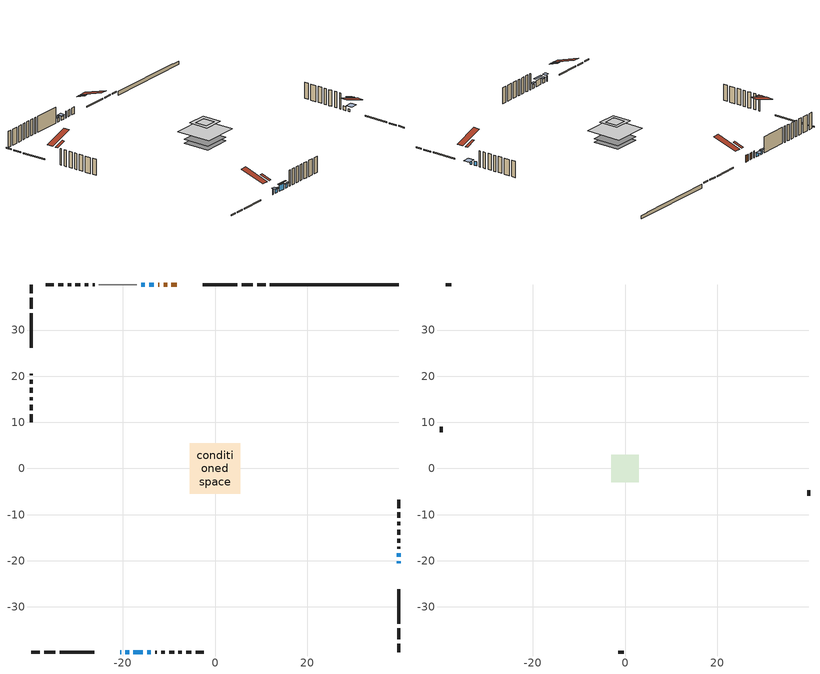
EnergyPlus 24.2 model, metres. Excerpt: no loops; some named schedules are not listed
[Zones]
conditioned space
 floor adiabatic (Floor4 construction): -4.17,-4.17 -4.17,4.17 4.17,4.17 4.17,-4.17 z0.52
 floor adiabatic (AdiabaticFloorConstruction): -5.45,-5.45 -5.45,5.45 5.45,5.45 5.45,-5.45 z2.96
 floor foundation (Slab1 construction): -4.17,-4.17 -4.17,4.17 4.17,4.17 4.17,-4.17 z-0.61
 wall outside (RimJoist1 construction): 10.95,39.77 9.14,39.77 / -39.77,-39.77 -37.96,-39.77 / -39.77,39.77 -39.77,37.96 / 39.77,-39.77 39.77,-37.96 z0.52:0.82
 wall outside (RimJoist2 construction): 8.21,39.77 5.77,39.77 / -37.03,-39.77 -34.59,-39.77 / -39.77,37.03 -39.77,34.59 / 39.77,-37.03 39.77,-34.59 z0.52:0.82
 wall outside (RimJoist3 construction): 4.85,39.77 -2.65,39.77 / -33.66,-39.77 -26.16,-39.77 / -39.77,33.66 -39.77,26.16 / 39.77,-33.66 39.77,-26.16 z0.52:0.82
 wall outside (AdiabaticWallConstruction 1): -8.24,39.77 -9.43,39.77 / -10.36,39.77 -11.15,39.77 / -12.08,39.77 -12.31,39.77 z0.52:2.55
 wall outside (AdiabaticWallConstruction): -20.57,-39.77 -20.37,-39.77 z0.52:2.15; -13.24,39.77 -14.26,39.77 z0.52:1.54; -15.18,39.77 -16,39.77 / -19.44,-39.77 -18.62,-39.77 / -14.74,-39.77 -13.92,-39.77 / 39.77,-19.14 39.77,-18.32 z0.52:1.74; 39.77,-20.57 39.77,-20.06 z0.52:1.34; -17.7,-39.77 -15.66,-39.77 z0.52:2.35
 wall outside (Wall1 construction): -26.11,39.77 -26.51,39.77 / -12.99,-39.77 -12.6,-39.77 / -39.77,20.57 -39.77,20.18 / 39.77,-17.39 39.77,-17 z0.52:5.4
 wall outside (Wall2 construction): -27.43,39.77 -28.26,39.77 / -11.67,-39.77 -10.84,-39.77 / -39.77,19.25 -39.77,18.42 / 39.77,-16.07 39.77,-15.24 z0.52:5.4
 wall outside (Wall3 construction): -29.19,39.77 -30.26,39.77 / -9.91,-39.77 -8.84,-39.77 / -39.77,17.49 -39.77,16.42 / 39.77,-14.31 39.77,-13.24 z0.52:5.4
 wall outside (Wall4 construction): -31.19,39.77 -31.91,39.77 / -7.91,-39.77 -7.19,-39.77 / -39.77,15.49 -39.77,14.78 / 39.77,-12.31 39.77,-11.59 z0.52:5.4
 wall outside (Wall5 construction): -32.84,39.77 -34.01,39.77 / -6.27,-39.77 -5.1,-39.77 / -39.77,13.85 -39.77,12.68 / 39.77,-10.67 39.77,-9.5 z0.52:5.4
 wall outside (Wall6 construction): -34.94,39.77 -36.69,39.77 / -4.17,-39.77 -2.41,-39.77 / -39.77,11.75 -39.77,9.99 / 39.77,-8.57 39.77,-6.81 z0.52:5.4
 wall foundation (FoundationWall1 construction): 11.88,39.77,-0.61 11.88,39.77,0.52 36.98,39.77,0.52 36.98,39.77,0.35 39.77,39.77,0.35 39.77,39.77,-0.61
 wall adiabatic (Wall10 construction): -16.93,39.77 -25.18,39.77 z0.52:5.4
 window (WindowConstruction 6): -20.57,-39.77 -20.37,-39.77 z0.52:2.14
 window (WindowConstruction): -13.24,39.77 -14.25,39.77 z0.52:1.53
 window (WindowConstruction 1): -15.18,39.77 -16,39.77 z0.52:1.74
 window (WindowConstruction 2): -19.44,-39.77 -18.63,-39.77 z0.52:1.74
 window (WindowConstruction 7): 39.77,-20.57 39.77,-20.06 z0.52:1.33
 window (WindowConstruction 3): -17.7,-39.77 -15.66,-39.77 z0.52:2.35
 window (WindowConstruction 4): -14.73,-39.77 -13.92,-39.77 z0.52:1.74
 window (WindowConstruction 5): 39.77,-19.13 39.77,-18.32 z0.52:1.74
 door (Door): -8.25,39.77 -9.43,39.77 z0.52:2.55
 door (Door 1): -10.36,39.77 -11.15,39.77 z0.52:2.55
 door (Door 2): -12.08,39.77 -12.31,39.77 z0.52:2.55
 ceiling adiabatic (AdiabaticFloorConstruction): 5.45,-5.45 5.45,5.45 -5.45,5.45 -5.45,-5.45 z2.96
 roof outside (Roof4 construction): -7.32,39.77,5.4 -7.32,36.69,6.42 -6.5,36.69,6.42 -6.5,39.77,5.4; -21.5,-39.77,5.4 -21.5,-36.69,6.42 -22.31,-36.69,6.42 -22.31,-39.77,5.4; -39.77,21.5,5.4 -36.69,21.5,6.42 -36.69,22.31,6.42 -39.77,22.31,5.4; 39.77,-21.5,5.4 36.69,-21.5,6.42 36.69,-22.31,6.42 39.77,-22.31,5.4
attic - vented
 floor to conditioned space (Floor1 construction Reversed): -1.83,-1.83 -1.83,1.83 1.83,1.83 1.83,-1.83 z5.4
 floor to conditioned space (Floor2 construction Reversed): -3,-3 -3,3 3,3 3,-3 z5.4
 floor to conditioned space (Floor3 construction Reversed): -1.64,-1.64 -1.64,1.64 1.64,1.64 1.64,-1.64 z5.4
 wall outside (Wall7 construction): -37.62,39.77 -38.84,39.77 / -1.48,-39.77 -0.26,-39.77 / -39.77,9.06 -39.77,7.84 / 39.77,-5.88 39.77,-4.66 z0.52:5.4
 roof outside (Roof1 construction): -5.58,39.77,5.4 -5.58,32.21,7.92 -3.58,32.21,7.92 -3.58,39.77,5.4; -23.24,-39.77,5.4 -23.24,-32.21,7.92 -25.24,-32.21,7.92 -25.24,-39.77,5.4; -39.77,23.24,5.4 -32.21,23.24,7.92 -32.21,25.24,7.92 -39.77,25.24,5.4; 39.77,-23.24,5.4 32.21,-23.24,7.92 32.21,-25.24,7.92 39.77,-25.24,5.4
shading: -19.91,-39.77 -21.03,-39.77 -21.03,-40.84 -19.91,-40.84 z2.6; -14.55,39.77 -12.94,39.77 -12.94,40.99 -14.55,40.99 z1.83; -16.3,39.77 -14.89,39.77 -14.89,40.23 -16.3,40.23 z2.04; -18.33,-39.77 -19.74,-39.77 -19.74,-40.23 -18.33,-40.23 z2.04; 39.77,-19.3 39.77,-21.33 41.9,-21.33 41.9,-19.3 z2.09; -15.05,-39.77 -18.31,-39.77 -18.31,-40.23 -15.05,-40.23 z2.96; -13.62,-39.77 -15.03,-39.77 -15.03,-40.23 -13.62,-40.23 z2.04
[Building]
Building 1: Terrain=Suburbs
[Site:Location]
Yellowknife AP_NT: Latitude {deg}=62.46; Longitude {deg}=-114.44; Time Zone {hr}=-7; Elevation {m}=206; Keep Site Location Information=Yes
[Site:GroundTemperature:Shallow]
-11.1489, -14.3239, -14.5782, -13.0715, -7.02295, -1.00261, 4.2167, 7.52301, 7.8039, 5.11477, 0.0285573, -5.8071
[Site:WaterMainsTemperature]
Calculation Method=Schedule; Temperature Schedule=mains temperature schedule
[Material] Roughness=Rough; Thermal Absorptance=0.9
Name | Thickness {m} | Conductivity {W/m-K} | Density {kg/m3} | Specific Heat {J/kg-K} | Solar Absorptance | Visible Absorptance
asphalt or fiberglass shingles | 0.00635 | 0.162714 | 1121.4 | 1465.45 | 0.4 | 0.4
ceiling loosefill ins | 0.169333 | 0.0480833 | 16.02 | 1046.75 | 0.7 | 0.7
ceiling stud and cavity | 0.1397 | 0.108681 | 65.682 | 1177.47 | 0.7 | 0.7
ceiling stud and cavity 1 | 0.1397 | 0.105924 | 65.682 | 1177.47 | 0.7 | 0.7
ceiling stud and cavity 2 | 0.1397 | 0.119125 | 65.682 | 1177.47 | 0.7 | 0.7
concrete 4.0 in. | 0.1016 | 1.803125 | 2242.8 | 837.4 | 0.7 | 0.7
concrete 8.0 in. | 0.2032 | 1.803125 | 2242.8 | 837.4 | 0.7 | 0.7
door material | 0.04445 | 0.053851 | 512.64 | 1214.23 | 0.7 | 0.7
exterior vertical ins | 0.314471 | 0.029427 | 32.04 | 1214.23 | 0.7 | 0.7
floor covering | 0.0127 | 0.0433444 | 54.468 | 1339.84 | 0.6 | 0.6
floor rigid ins; rim joist rigid ins 1; roof rigid ins | 0.103632 | 0.029427 | 32.04 | 1214.23 | 0.7 | 0.7
floor rigid ins 1; wall rigid ins 2 | 0.512978 | 0.029427 | 32.04 | 1214.23 | 0.7 | 0.7
floor stud and cavity | 0.1397 | 0.17029 | 92.3553 | 1139.71 | 0.7 | 0.7
floor stud and cavity 1 | 0.1397 | 1.75129 | 37.0049 | 1207.88 | 0.7 | 0.7
furniture material conditioned space 1 | 0.1524 | 0.115458 | 640.8 | 1214.23 | 0.6 | 0.6
gypsum board | 0.0127 | 0.160291 | 801 | 837.4 | 0.6 | 0.6
gypsum board 1 | 0.0127 | 0.160291 | 801 | 837.4 | 0.7 | 0.7
osb sheathing 0.5 in. | 0.0127 | 0.115458 | 512.64 | 1214.23 | 0.7 | 0.7
osb sheathing 0.75 in. | 0.01905 | 0.115458 | 512.64 | 1214.23 | 0.7 | 0.7
osb sheathing 2.0 in. | 0.0508 | 0.115458 | 512.64 | 1214.23 | 0.7 | 0.7
rim joist rigid ins; wall rigid ins | 0.051816 | 0.029427 | 32.04 | 1214.23 | 0.7 | 0.7
rim joist stud and cavity | 0.0508 | 0.0409464 | 125.044 | 1163.47 | 0.6 | 0.6
rim joist stud and cavity 1 | 0.0508 | 0.0408305 | 125.044 | 1163.47 | 0.6 | 0.6
rim joist stud and cavity 2 | 0.0508 | 0.0659308 | 125.044 | 1163.47 | 0.6 | 0.6
roof stud and cavity | 0.2032 | 0.352062 | 78.34581 | 1123.46 | 0.7 | 0.7
wall rigid ins 1 | 0.051816 | 0.029427 | 32.04 | 1214.23 | 0.4 | 0.4
wall stud and cavity | 0.1397 | 0.213854 | 139.0536 | 1170.24 | 0.7 | 0.7
wall stud and cavity 1 | 0.1397 | 0.212138 | 139.0536 | 1170.24 | 0.7 | 0.7
wall stud and cavity 2 | 0.1397 | 0.198349 | 139.0536 | 1170.24 | 0.7 | 0.7
wall stud and cavity 3 | 0.1397 | 0.187121 | 139.0536 | 1170.24 | 0.7 | 0.7
wall stud and cavity 4 | 0.1397 | 0.208241 | 139.0536 | 1170.24 | 0.7 | 0.7
wall stud and cavity 5 | 0.1397 | 0.190262 | 139.0536 | 1170.24 | 0.7 | 0.7
wall stud and cavity 6 | 0.0889 | 6.1454 | 50.32683 | 1063.81 | 0.6 | 0.6
wall stud and cavity 7 | 0.1397 | 0.155706 | 139.0536 | 1170.24 | 0.7 | 0.7
wall stud and cavity 8 | 0.0889 | 0.380278 | 52.3479 | 1209.89 | 0.7 | 0.7
wall stud and cavity 9 | 0.0889 | 0.391764 | 83.0341 | 1211.67 | 0.7 | 0.7
wood siding | 0.0254 | 0.102417 | 544.68 | 1172.36 | 0.4 | 0.4
wood siding 1 | 0.00254 | 0.102417 | 544.68 | 1172.36 | 0.4 | 0.4
wood siding 2; wood siding 3; wood siding 4 | 0.0254 | 0.102417 | 544.68 | 1172.36 | 0.7 | 0.7
[WindowMaterial:SimpleGlazingSystem]
Name | U-Factor {W/m2-K} | Solar Heat Gain Coefficient
WindowMaterial | 3.01104 | 0.53
WindowMaterial 1 | 2.961077 | 0.56
WindowMaterial 2 | 2.88329 | 0.7
WindowMaterial 3 | 2.70386 | 0.44
WindowMaterial 4 | 2.74929 | 0.58
[Construction]
AdiabaticFloorConstruction: floor stud and cavity 1, floor rigid ins 1, osb sheathing 0.75 in., floor covering
AdiabaticWallConstruction: wood siding 3, wall rigid ins 2, wall stud and cavity 8, gypsum board
AdiabaticWallConstruction 1: wood siding 4, wall rigid ins 2, wall stud and cavity 8, gypsum board
Door; Door 1; Door 2: door material
Floor1 construction Reversed: gypsum board, ceiling stud and cavity, ceiling loosefill ins
Floor2 construction Reversed: gypsum board, ceiling stud and cavity 1, ceiling loosefill ins
Floor3 construction Reversed: gypsum board, ceiling stud and cavity 2, ceiling loosefill ins
Floor4 construction: floor stud and cavity, floor rigid ins, osb sheathing 0.75 in., floor covering
FoundationWall1 construction: concrete 8.0 in., gypsum board 1
furniture construction conditioned space 1: furniture material conditioned space 1
PartitionWallConstruction: gypsum board, wall stud and cavity 9, gypsum board
RimJoist1 construction: wood siding 2, rim joist rigid ins, osb sheathing 2.0 in., rim joist stud and cavity
RimJoist2 construction: wood siding 2, rim joist rigid ins, osb sheathing 2.0 in., rim joist stud and cavity 1
RimJoist3 construction: wood siding 2, rim joist rigid ins 1, osb sheathing 2.0 in., rim joist stud and cavity 2
Roof1 construction: asphalt or fiberglass shingles
Roof4 construction: asphalt or fiberglass shingles, roof rigid ins, osb sheathing 0.75 in., roof stud and cavity, gypsum board
Slab1 construction: concrete 4.0 in.
Wall1 construction: wood siding, wall rigid ins, osb sheathing 0.5 in., wall stud and cavity, gypsum board
Wall10 construction: wall rigid ins 1, osb sheathing 0.5 in., wall stud and cavity 7, gypsum board
Wall2 construction: wood siding, wall rigid ins, osb sheathing 0.5 in., wall stud and cavity 1, gypsum board
Wall3 construction: wood siding, wall rigid ins, osb sheathing 0.5 in., wall stud and cavity 2, gypsum board
Wall4 construction: wood siding, wall rigid ins, osb sheathing 0.5 in., wall stud and cavity 3, gypsum board
Wall5 construction: wood siding, wall rigid ins, osb sheathing 0.5 in., wall stud and cavity 4, gypsum board
Wall6 construction: wood siding, wall rigid ins, osb sheathing 0.5 in., wall stud and cavity 5, gypsum board
Wall7 construction: wood siding 1, wall stud and cavity 6
WindowConstruction: WindowMaterial
WindowConstruction 1; WindowConstruction 2; WindowConstruction 4; WindowConstruction 5: WindowMaterial 1
WindowConstruction 3: WindowMaterial 2
WindowConstruction 6: WindowMaterial 3
WindowConstruction 7: WindowMaterial 4
[Zone] Multiplier=1; Part of Total Floor Area=Yes
Name | Volume {m3}
attic - vented | 24.6727
conditioned space | 306
[Space]
Name | Zone | Volume {m3}
attic - vented 1 | attic - vented | 24.6727
conditioned space 1 | conditioned space | 306
[ZoneInfiltration:EffectiveLeakageArea]
infil attic - vented 1: Zone or Space=attic - vented 1; Schedule=Always On Discrete; Effective Air Leakage Area {cm2}=1903.89; Stack Coefficient=0.000514425; Wind Coefficient=1.53243e-05
[ZoneMixing]
whole house fan mix: Zone or Space=attic - vented; Schedule=Always On Continuous; Design Flow Rate Calculation Method=Flow/Zone; Design Flow Rate {m3/s}=0; Source Zone or Space=conditioned space
[SurfaceProperty:ExposedFoundationPerimeter]
Slab1: Exposed Perimeter Calculation Method=TotalExposedPerimeter; Total Exposed Perimeter {m}=27.889
[InternalMass] Zone or ZoneList=conditioned space; Space or SpaceList=conditioned space 1
Name | Construction | Surface Area {m2}
furniture mass conditioned space 1 | furniture construction conditioned space 1 | 103.192
partition wall mass | PartitionWallConstruction | 188.49
[Lights]
interior lighting: Zone or ZoneList or Space or SpaceList=conditioned space 1; Schedule=interior lighting schedule; Design Level Calculation Method=LightingLevel; Lighting Level {W}=343.2; Return Air Fraction=0; Fraction Radiant=0.6; Fraction Visible=0.2; Fraction Replaceable=1
[People]
occupants: Zone or ZoneList or Space or SpaceList=conditioned space 1; Number of People Schedule=occupants schedule; Number of People Calculation Method=People; Number of People=3; Fraction Radiant=0.314171; Sensible Heat Fraction=0.56303; Activity Level Schedule=occupants activity schedule; Carbon Dioxide Generation Rate {m3/s-W}=0; Enable ASHRAE 55 Comfort Warnings=No; Mean Radiant Temperature Calculation Type=EnclosureAveraged
[ElectricEquipment] Zone or ZoneList or Space or SpaceList=conditioned space 1; Design Level Calculation Method=EquipmentLevel
Name | Schedule | Design Level {W} | Fraction Latent | Fraction Radiant | Fraction Lost
clothes dryer | clothes dryer schedule | 140.772 | 0.015 | 0.081 | 0.85
clothes washer | clothes washer schedule | 32.1985 | 0.03 | 0.162 | 0.7
cooking range | cooking range schedule | 208.969 | 0.08 | 0.432 | 0.2
dishwasher | dishwasher schedule | 66.8632 | 0.3 | 0.18 | 0.4
fridge | fridge schedule | 72.9452 | 0 | 0.6 | 0
mech vent house fan | mech vent house fan schedule | 20.3367 | 0 | 0 | 0.5
mech vent house fan cfis | mech vent house fan cfis schedule | 0 | 0 | 0 | 0
misc plug loads | misc plug loads schedule | 494.7 | 0.045 | 0.513 | 0.1
whole house fan | Always On Discrete | 0 | 0 | 0 | 1
[OtherEquipment] Zone or ZoneList or Space or SpaceList=conditioned space 1; Design Level Calculation Method=EquipmentLevel
Name | Fuel Type | Schedule | Design Level {W} | Fraction Latent | Fraction Radiant | Fraction Lost
clothes dryer 1 | Electricity | clothes dryer schedule | 0 | 0.015 | 0.081 | 0.85
cooking range 1 | Electricity | cooking range schedule | 0 | 0.08 | 0.432 | 0.2
general water use latent | None | general water use schedule | 59.3978 | 1 | 0 | 0
general water use sensible | None | general water use schedule | -58.539 | 0 | 0.6 | 0
mech vent house fan latent load | None | Always On Discrete | 0 | 1 | 0 | 0
mech vent house fan sensible load | None | Always On Discrete | 0 | 0 | 0 | 0
water heater energy adjustment1 | Propane | Always On Discrete | 0.01 | 0 | 0 | 1
[ZoneInfiltration:DesignFlowRate] Zone or ZoneList or Space or SpaceList=conditioned space 1; Schedule=Always On Discrete; Design Flow Rate Calculation Method=Flow/Zone; Design Flow Rate {m3/s}=0
infil flow; natural vent flow; whole house fan flow
[Foundation:Kiva]
Foundation Kiva 1: Initial Indoor Air Temperature {C}=18; Wall Height Above Grade {m}=0.519989; Wall Depth Below Slab {m}=0.2032; Custom Block Material Name 1=exterior vertical ins; Custom Block Depth 1 {m}=1.12999; Custom Block X Position 1 {m}=0.2159; Custom Block Z Position 1 {m}=0
[Foundation:Kiva:Settings]
Soil Conductivity {W/m-K}=0.849921; Soil Density {kg/m3}=1842.3; Soil Specific Heat {J/kg-K}=418.7; Ground Solar Absorptivity=0.9; Ground Thermal Absorptivity=0.9; Ground Surface Roughness {m}=0.03; Far-Field Width {m}=40; Deep-Ground Boundary Condition=ZeroFlux; Deep-Ground Depth {m}=40; Minimum Cell Dimension {m}=0.2; Maximum Cell Growth Coefficient=3; Simulation Timestep=Timestep
[Exterior:Lights]
exterior lighting: Schedule=exterior lighting schedule; Design Level {W}=75.6
[Schedule:Constant]
Name | Hourly Value
Always On Continuous; mech vent house fan schedule; mech vent house fan cfis schedule; Always On Discrete | 1
occupants activity schedule | 117.228
fridge schedule | 0
[Schedule:Week:Daily]
interior lighting schedule Week Rule - Jan1-Jan27: interior lighting schedule day, interior lighting schedule day, interior lighting schedule day, interior lighting schedule day, interior lighting schedule day, interior lighting schedule day, interior lighting schedule day, interior lighting schedule default day, interior lighting schedule default day, interior lighting schedule default day, interior lighting schedule default day, interior lighting schedule default day
interior lighting schedule Week Rule - Jan28-Feb3: interior lighting schedule day, interior lighting schedule day, interior lighting schedule day, interior lighting schedule day, interior lighting schedule day 1, interior lighting schedule day 1, interior lighting schedule day 1, interior lighting schedule default day, interior lighting schedule default day, interior lighting schedule default day, interior lighting schedule default day, interior lighting schedule default day
interior lighting schedule Week Rule - Feb4-Feb24: interior lighting schedule day 1, interior lighting schedule day 1, interior lighting schedule day 1, interior lighting schedule day 1, interior lighting schedule day 1, interior lighting schedule day 1, interior lighting schedule day 1, interior lighting schedule default day, interior lighting schedule default day, interior lighting schedule default day, interior lighting schedule default day, interior lighting schedule default day
interior lighting schedule Week Rule - Feb25-Mar3: interior lighting schedule day 1, interior lighting schedule day 1, interior lighting schedule day 1, interior lighting schedule day 1, interior lighting schedule day 2, interior lighting schedule day 2, interior lighting schedule day 2, interior lighting schedule default day, interior lighting schedule default day, interior lighting schedule default day, interior lighting schedule default day, interior lighting schedule default day
interior lighting schedule Week Rule - Mar4-Mar31: interior lighting schedule day 2, interior lighting schedule day 2, interior lighting schedule day 2, interior lighting schedule day 2, interior lighting schedule day 2, interior lighting schedule day 2, interior lighting schedule day 2, interior lighting schedule default day, interior lighting schedule default day, interior lighting schedule default day, interior lighting schedule default day, interior lighting schedule default day
interior lighting schedule Week Rule - Apr1-Apr28: interior lighting schedule day 3, interior lighting schedule day 3, interior lighting schedule day 3, interior lighting schedule day 3, interior lighting schedule day 3, interior lighting schedule day 3, interior lighting schedule day 3, interior lighting schedule default day, interior lighting schedule default day, interior lighting schedule default day, interior lighting schedule default day, interior lighting schedule default day
interior lighting schedule Week Rule - Apr29-May5: interior lighting schedule day 3, interior lighting schedule day 3, interior lighting schedule day 4, interior lighting schedule day 4, interior lighting schedule day 4, interior lighting schedule day 4, interior lighting schedule day 4, interior lighting schedule default day, interior lighting schedule default day, interior lighting schedule default day, interior lighting schedule default day, interior lighting schedule default day
interior lighting schedule Week Rule - May6-May26: interior lighting schedule day 4, interior lighting schedule day 4, interior lighting schedule day 4, interior lighting schedule day 4, interior lighting schedule day 4, interior lighting schedule day 4, interior lighting schedule day 4, interior lighting schedule default day, interior lighting schedule default day, interior lighting schedule default day, interior lighting schedule default day, interior lighting schedule default day
interior lighting schedule Week Rule - May27-Jun2: interior lighting schedule day 4, interior lighting schedule day 4, interior lighting schedule day 4, interior lighting schedule day 4, interior lighting schedule day 4, interior lighting schedule day 5, interior lighting schedule day 5, interior lighting schedule default day, interior lighting schedule default day, interior lighting schedule default day, interior lighting schedule default day, interior lighting schedule default day
interior lighting schedule Week Rule - Jun3-Jun30: interior lighting schedule day 5, interior lighting schedule day 5, interior lighting schedule day 5, interior lighting schedule day 5, interior lighting schedule day 5, interior lighting schedule day 5, interior lighting schedule day 5, interior lighting schedule default day, interior lighting schedule default day, interior lighting schedule default day, interior lighting schedule default day, interior lighting schedule default day
interior lighting schedule Week Rule - Jul1-Jul28: interior lighting schedule day 6, interior lighting schedule day 6, interior lighting schedule day 6, interior lighting schedule day 6, interior lighting schedule day 6, interior lighting schedule day 6, interior lighting schedule day 6, interior lighting schedule default day, interior lighting schedule default day, interior lighting schedule default day, interior lighting schedule default day, interior lighting schedule default day
interior lighting schedule Week Rule - Jul29-Aug4: interior lighting schedule day 6, interior lighting schedule day 6, interior lighting schedule day 6, interior lighting schedule day 7, interior lighting schedule day 7, interior lighting schedule day 7, interior lighting schedule day 7, interior lighting schedule default day, interior lighting schedule default day, interior lighting schedule default day, interior lighting schedule default day, interior lighting schedule default day
interior lighting schedule Week Rule - Aug5-Aug25: interior lighting schedule day 7, interior lighting schedule day 7, interior lighting schedule day 7, interior lighting schedule day 7, interior lighting schedule day 7, interior lighting schedule day 7, interior lighting schedule day 7, interior lighting schedule default day, interior lighting schedule default day, interior lighting schedule default day, interior lighting schedule default day, interior lighting schedule default day
interior lighting schedule Week Rule - Aug26-Sep1: interior lighting schedule day 7, interior lighting schedule day 7, interior lighting schedule day 7, interior lighting schedule day 7, interior lighting schedule day 7, interior lighting schedule day 7, interior lighting schedule day 8, interior lighting schedule default day, interior lighting schedule default day, interior lighting schedule default day, interior lighting schedule default day, interior lighting schedule default day
interior lighting schedule Week Rule - Sep2-Sep29: interior lighting schedule day 8, interior lighting schedule day 8, interior lighting schedule day 8, interior lighting schedule day 8, interior lighting schedule day 8, interior lighting schedule day 8, interior lighting schedule day 8, interior lighting schedule default day, interior lighting schedule default day, interior lighting schedule default day, interior lighting schedule default day, interior lighting schedule default day
interior lighting schedule Week Rule - Sep30-Oct6: interior lighting schedule day 8, interior lighting schedule day 9, interior lighting schedule day 9, interior lighting schedule day 9, interior lighting schedule day 9, interior lighting schedule day 9, interior lighting schedule day 9, interior lighting schedule default day, interior lighting schedule default day, interior lighting schedule default day, interior lighting schedule default day, interior lighting schedule default day
interior lighting schedule Week Rule - Oct7-Oct27: interior lighting schedule day 9, interior lighting schedule day 9, interior lighting schedule day 9, interior lighting schedule day 9, interior lighting schedule day 9, interior lighting schedule day 9, interior lighting schedule day 9, interior lighting schedule default day, interior lighting schedule default day, interior lighting schedule default day, interior lighting schedule default day, interior lighting schedule default day
interior lighting schedule Week Rule - Oct28-Nov3: interior lighting schedule day 9, interior lighting schedule day 9, interior lighting schedule day 9, interior lighting schedule day 9, interior lighting schedule day 10, interior lighting schedule day 10, interior lighting schedule day 10, interior lighting schedule default day, interior lighting schedule default day, interior lighting schedule default day, interior lighting schedule default day, interior lighting schedule default day
interior lighting schedule Week Rule - Nov4-Nov24: interior lighting schedule day 10, interior lighting schedule day 10, interior lighting schedule day 10, interior lighting schedule day 10, interior lighting schedule day 10, interior lighting schedule day 10, interior lighting schedule day 10, interior lighting schedule default day, interior lighting schedule default day, interior lighting schedule default day, interior lighting schedule default day, interior lighting schedule default day
interior lighting schedule Week Rule - Nov25-Dec1: interior lighting schedule day 10, interior lighting schedule day 10, interior lighting schedule day 10, interior lighting schedule day 10, interior lighting schedule day 10, interior lighting schedule day 10, interior lighting schedule day 11, interior lighting schedule default day, interior lighting schedule default day, interior lighting schedule default day, interior lighting schedule default day, interior lighting schedule default day
interior lighting schedule Week Rule - Dec2-Dec31: interior lighting schedule day 11, interior lighting schedule day 11, interior lighting schedule day 11, interior lighting schedule day 11, interior lighting schedule day 11, interior lighting schedule day 11, interior lighting schedule day 11, interior lighting schedule default day, interior lighting schedule default day, interior lighting schedule default day, interior lighting schedule default day, interior lighting schedule default day
occupants schedule Week Rule - Jan1-Dec31: occupants schedule day, occupants schedule day, occupants schedule day, occupants schedule day, occupants schedule day, occupants schedule day, occupants schedule day, occupants schedule default day, occupants schedule default day, occupants schedule default day, occupants schedule default day, occupants schedule default day
clothes dryer schedule Week Rule - Jan1-Dec31: clothes dryer schedule day, clothes dryer schedule day, clothes dryer schedule day, clothes dryer schedule day, clothes dryer schedule day, clothes dryer schedule day, clothes dryer schedule day, clothes dryer schedule default day, clothes dryer schedule default day, clothes dryer schedule default day, clothes dryer schedule default day, clothes dryer schedule default day
clothes washer schedule Week Rule - Jan1-Dec31: clothes washer schedule day, clothes washer schedule day, clothes washer schedule day, clothes washer schedule day, clothes washer schedule day, clothes washer schedule day, clothes washer schedule day, clothes washer schedule default day, clothes washer schedule default day, clothes washer schedule default day, clothes washer schedule default day, clothes washer schedule default day
cooking range schedule Week Rule - Jan1-Dec31: cooking range schedule day, cooking range schedule day, cooking range schedule day, cooking range schedule day, cooking range schedule day, cooking range schedule day, cooking range schedule day, cooking range schedule default day, cooking range schedule default day, cooking range schedule default day, cooking range schedule default day, cooking range schedule default day
dishwasher schedule Week Rule - Jan1-Dec31: dishwasher schedule day, dishwasher schedule day, dishwasher schedule day, dishwasher schedule day, dishwasher schedule day, dishwasher schedule day, dishwasher schedule day, dishwasher schedule default day, dishwasher schedule default day, dishwasher schedule default day, dishwasher schedule default day, dishwasher schedule default day
misc plug loads schedule Week Rule - Jan1-Dec31: misc plug loads schedule day, misc plug loads schedule day, misc plug loads schedule day, misc plug loads schedule day, misc plug loads schedule day, misc plug loads schedule day, misc plug loads schedule day, misc plug loads schedule default day, misc plug loads schedule default day, misc plug loads schedule default day, misc plug loads schedule default day, misc plug loads schedule default day
general water use schedule Week Rule - Jan1-Dec31: general water use schedule day, general water use schedule day, general water use schedule day, general water use schedule day, general water use schedule day, general water use schedule day, general water use schedule day, general water use schedule default day, general water use schedule default day, general water use schedule default day, general water use schedule default day, general water use schedule default day
exterior lighting schedule Week Rule - Jan1-Jan27: exterior lighting schedule day, exterior lighting schedule day, exterior lighting schedule day, exterior lighting schedule day, exterior lighting schedule day, exterior lighting schedule day, exterior lighting schedule day, exterior lighting schedule default day, exterior lighting schedule default day, exterior lighting schedule default day, exterior lighting schedule default day, exterior lighting schedule default day
exterior lighting schedule Week Rule - Jan28-Feb3: exterior lighting schedule day, exterior lighting schedule day, exterior lighting schedule day, exterior lighting schedule day, exterior lighting schedule day 1, exterior lighting schedule day 1, exterior lighting schedule day 1, exterior lighting schedule default day, exterior lighting schedule default day, exterior lighting schedule default day, exterior lighting schedule default day, exterior lighting schedule default day
exterior lighting schedule Week Rule - Feb4-Feb24: exterior lighting schedule day 1, exterior lighting schedule day 1, exterior lighting schedule day 1, exterior lighting schedule day 1, exterior lighting schedule day 1, exterior lighting schedule day 1, exterior lighting schedule day 1, exterior lighting schedule default day, exterior lighting schedule default day, exterior lighting schedule default day, exterior lighting schedule default day, exterior lighting schedule default day
exterior lighting schedule Week Rule - Feb25-Mar3: exterior lighting schedule day 1, exterior lighting schedule day 1, exterior lighting schedule day 1, exterior lighting schedule day 1, exterior lighting schedule day 2, exterior lighting schedule day 2, exterior lighting schedule day 2, exterior lighting schedule default day, exterior lighting schedule default day, exterior lighting schedule default day, exterior lighting schedule default day, exterior lighting schedule default day
exterior lighting schedule Week Rule - Mar4-Mar31: exterior lighting schedule day 2, exterior lighting schedule day 2, exterior lighting schedule day 2, exterior lighting schedule day 2, exterior lighting schedule day 2, exterior lighting schedule day 2, exterior lighting schedule day 2, exterior lighting schedule default day, exterior lighting schedule default day, exterior lighting schedule default day, exterior lighting schedule default day, exterior lighting schedule default day
exterior lighting schedule Week Rule - Apr1-Apr28: exterior lighting schedule day 3, exterior lighting schedule day 3, exterior lighting schedule day 3, exterior lighting schedule day 3, exterior lighting schedule day 3, exterior lighting schedule day 3, exterior lighting schedule day 3, exterior lighting schedule default day, exterior lighting schedule default day, exterior lighting schedule default day, exterior lighting schedule default day, exterior lighting schedule default day
exterior lighting schedule Week Rule - Apr29-May5: exterior lighting schedule day 3, exterior lighting schedule day 3, exterior lighting schedule day 4, exterior lighting schedule day 4, exterior lighting schedule day 4, exterior lighting schedule day 4, exterior lighting schedule day 4, exterior lighting schedule default day, exterior lighting schedule default day, exterior lighting schedule default day, exterior lighting schedule default day, exterior lighting schedule default day
exterior lighting schedule Week Rule - May6-May26: exterior lighting schedule day 4, exterior lighting schedule day 4, exterior lighting schedule day 4, exterior lighting schedule day 4, exterior lighting schedule day 4, exterior lighting schedule day 4, exterior lighting schedule day 4, exterior lighting schedule default day, exterior lighting schedule default day, exterior lighting schedule default day, exterior lighting schedule default day, exterior lighting schedule default day
exterior lighting schedule Week Rule - May27-Jun2: exterior lighting schedule day 4, exterior lighting schedule day 4, exterior lighting schedule day 4, exterior lighting schedule day 4, exterior lighting schedule day 4, exterior lighting schedule day 5, exterior lighting schedule day 5, exterior lighting schedule default day, exterior lighting schedule default day, exterior lighting schedule default day, exterior lighting schedule default day, exterior lighting schedule default day
exterior lighting schedule Week Rule - Jun3-Jun30: exterior lighting schedule day 5, exterior lighting schedule day 5, exterior lighting schedule day 5, exterior lighting schedule day 5, exterior lighting schedule day 5, exterior lighting schedule day 5, exterior lighting schedule day 5, exterior lighting schedule default day, exterior lighting schedule default day, exterior lighting schedule default day, exterior lighting schedule default day, exterior lighting schedule default day
exterior lighting schedule Week Rule - Jul1-Jul28: exterior lighting schedule day 6, exterior lighting schedule day 6, exterior lighting schedule day 6, exterior lighting schedule day 6, exterior lighting schedule day 6, exterior lighting schedule day 6, exterior lighting schedule day 6, exterior lighting schedule default day, exterior lighting schedule default day, exterior lighting schedule default day, exterior lighting schedule default day, exterior lighting schedule default day
exterior lighting schedule Week Rule - Jul29-Aug4: exterior lighting schedule day 6, exterior lighting schedule day 6, exterior lighting schedule day 6, exterior lighting schedule day 7, exterior lighting schedule day 7, exterior lighting schedule day 7, exterior lighting schedule day 7, exterior lighting schedule default day, exterior lighting schedule default day, exterior lighting schedule default day, exterior lighting schedule default day, exterior lighting schedule default day
exterior lighting schedule Week Rule - Aug5-Aug25: exterior lighting schedule day 7, exterior lighting schedule day 7, exterior lighting schedule day 7, exterior lighting schedule day 7, exterior lighting schedule day 7, exterior lighting schedule day 7, exterior lighting schedule day 7, exterior lighting schedule default day, exterior lighting schedule default day, exterior lighting schedule default day, exterior lighting schedule default day, exterior lighting schedule default day
exterior lighting schedule Week Rule - Aug26-Sep1: exterior lighting schedule day 7, exterior lighting schedule day 7, exterior lighting schedule day 7, exterior lighting schedule day 7, exterior lighting schedule day 7, exterior lighting schedule day 7, exterior lighting schedule day 8, exterior lighting schedule default day, exterior lighting schedule default day, exterior lighting schedule default day, exterior lighting schedule default day, exterior lighting schedule default day
[Schedule:Year]
interior lighting schedule: interior lighting schedule Week Rule - Jan1-Jan27, 1, 1, 1, 27, interior lighting schedule Week Rule - Jan28-Feb3, 1, 28, 2, 3, interior lighting schedule Week Rule - Feb4-Feb24, 2, 4, 2, 24, interior lighting schedule Week Rule - Feb25-Mar3, 2, 25, 3, 3, interior lighting schedule Week Rule - Mar4-Mar31, 3, 4, 3, 31, interior lighting schedule Week Rule - Apr1-Apr28, 4, 1, 4, 28, interior lighting schedule Week Rule - Apr29-May5, 4, 29, 5, 5, interior lighting schedule Week Rule - May6-May26, 5, 6, 5, 26, interior lighting schedule Week Rule - May27-Jun2, 5, 27, 6, 2, interior lighting schedule Week Rule - Jun3-Jun30, 6, 3, 6, 30, interior lighting schedule Week Rule - Jul1-Jul28, 7, 1, 7, 28, interior lighting schedule Week Rule - Jul29-Aug4, 7, 29, 8, 4, interior lighting schedule Week Rule - Aug5-Aug25, 8, 5, 8, 25, interior lighting schedule Week Rule - Aug26-Sep1, 8, 26, 9, 1, interior lighting schedule Week Rule - Sep2-Sep29, 9, 2, 9, 29, interior lighting schedule Week Rule - Sep30-Oct6, 9, 30, 10, 6, interior lighting schedule Week Rule - Oct7-Oct27, 10, 7, 10, 27, interior lighting schedule Week Rule - Oct28-Nov3, 10, 28, 11, 3, interior lighting schedule Week Rule - Nov4-Nov24, 11, 4, 11, 24, interior lighting schedule Week Rule - Nov25-Dec1, 11, 25, 12, 1, interior lighting schedule Week Rule - Dec2-Dec31, 12, 2, 12, 31
occupants schedule: occupants schedule Week Rule - Jan1-Dec31, 1, 1, 12, 31
clothes dryer schedule: clothes dryer schedule Week Rule - Jan1-Dec31, 1, 1, 12, 31
clothes washer schedule: clothes washer schedule Week Rule - Jan1-Dec31, 1, 1, 12, 31
cooking range schedule: cooking range schedule Week Rule - Jan1-Dec31, 1, 1, 12, 31
dishwasher schedule: dishwasher schedule Week Rule - Jan1-Dec31, 1, 1, 12, 31
misc plug loads schedule: misc plug loads schedule Week Rule - Jan1-Dec31, 1, 1, 12, 31
general water use schedule: general water use schedule Week Rule - Jan1-Dec31, 1, 1, 12, 31
exterior lighting schedule: exterior lighting schedule Week Rule - Jan1-Jan27, 1, 1, 1, 27, exterior lighting schedule Week Rule - Jan28-Feb3, 1, 28, 2, 3, exterior lighting schedule Week Rule - Feb4-Feb24, 2, 4, 2, 24, exterior lighting schedule Week Rule - Feb25-Mar3, 2, 25, 3, 3, exterior lighting schedule Week Rule - Mar4-Mar31, 3, 4, 3, 31, exterior lighting schedule Week Rule - Apr1-Apr28, 4, 1, 4, 28, exterior lighting schedule Week Rule - Apr29-May5, 4, 29, 5, 5, exterior lighting schedule Week Rule - May6-May26, 5, 6, 5, 26, exterior lighting schedule Week Rule - May27-Jun2, 5, 27, 6, 2, exterior lighting schedule Week Rule - Jun3-Jun30, 6, 3, 6, 30, exterior lighting schedule Week Rule - Jul1-Jul28, 7, 1, 7, 28, exterior lighting schedule Week Rule - Jul29-Aug4, 7, 29, 8, 4, exterior lighting schedule Week Rule - Aug5-Aug25, 8, 5, 8, 25, exterior lighting schedule Week Rule - Aug26-Sep1, 8, 26, 9, 1, exterior lighting schedule Week Rule - Sep2-Sep29, 9, 2, 9, 29, exterior lighting schedule Week Rule - Sep30-Oct6, 9, 30, 10, 6, exterior lighting schedule Week Rule - Oct7-Oct27, 10, 7, 10, 27, exterior lighting schedule Week Rule - Oct28-Nov3, 10, 28, 11, 3, exterior lighting schedule Week Rule - Nov4-Nov24, 11, 4, 11, 24, exterior lighting schedule Week Rule - Nov25-Dec1, 11, 25, 12, 1, exterior lighting schedule Week Rule - Dec2-Dec31, 12, 2, 12, 31
[Schedule:Compact]
mains temperature schedule: Through: 01/01, For: AllDays, Until: 24:00, 0, Through: 01/02, For: AllDays, Until: 24:00, 0, Through: 01/03, For: AllDays, Until: 24:00, 0, Through: 01/04, For: AllDays, Until: 24:00, 0, Through: 01/05, For: AllDays, Until: 24:00, 0, Through: 01/06, For: AllDays, Until: 24:00, 0, Through: 01/07, For: AllDays, Until: 24:00, 0, Through: 01/08, For: AllDays, Until: 24:00, 0, Through: 01/09, For: AllDays, Until: 24:00, 0, Through: 01/10, For: AllDays, Until: 24:00, 0, Through: 01/11, For: AllDays, Until: 24:00, 0, Through: 01/12, For: AllDays, Until: 24:00, 0, Through: 01/13, For: AllDays, Until: 24:00, 0, Through: 01/14, For: AllDays, Until: 24:00, 0, Through: 01/15, For: AllDays, Until: 24:00, 0, Through: 01/16, For: AllDays, Until: 24:00, 0, Through: 01/17, For: AllDays, Until: 24:00, 0, Through: 01/18, For: AllDays, Until: 24:00, 0, Through: 01/19, For: AllDays, Until: 24:00, 0, Through: 01/20, For: AllDays, Until: 24:00, 0, Through: 01/21, For: AllDays, Until: 24:00, 0, Through: 01/22, For: AllDays, Until: 24:00, 0, Through: 01/23, For: AllDays, Until: 24:00, 0, Through: 01/24, For: AllDays, Until: 24:00, 0, Through: 01/25, For: AllDays, Until: 24:00, 0, Through: 01/26, For: AllDays, Until: 24:00, 0, Through: 01/27, For: AllDays, Until: 24:00, 0, Through: 01/28, For: AllDays, Until: 24:00, 0, Through: 01/29, For: AllDays, Until: 24:00, 0, Through: 01/30, For: AllDays, Until: 24:00, 0, Through: 01/31, For: AllDays, Until: 24:00, 0, Through: 02/01, For: AllDays, Until: 24:00, 0, Through: 02/02, For: AllDays, Until: 24:00, 0, Through: 02/03, For: AllDays, Until: 24:00, 0, Through: 02/04, For: AllDays, Until: 24:00, 0, Through: 02/05, For: AllDays, Until: 24:00, 0, Through: 02/06, For: AllDays, Until: 24:00, 0, Through: 02/07, For: AllDays, Until: 24:00, 0, Through: 02/08, For: AllDays, Until: 24:00, 0, Through: 02/09, For: AllDays, Until: 24:00, 0, Through: 02/10, For: AllDays, Until: 24:00, 0, Through: 02/11, For: AllDays, Until: 24:00, 0, Through: 02/12, For: AllDays, Until: 24:00, 0, Through: 02/13, For: AllDays, Until: 24:00, 0, Through: 02/14, For: AllDays, Until: 24:00, 0, Through: 02/15, For: AllDays, Until: 24:00, 0, Through: 02/16, For: AllDays, Until: 24:00, 0, Through: 02/17, For: AllDays, Until: 24:00, 0, Through: 02/18, For: AllDays, Until: 24:00, 0, Through: 02/19, For: AllDays, Until: 24:00, 0, Through: 02/20, For: AllDays, Until: 24:00, 0, Through: 02/21, For: AllDays, Until: 24:00, 0, Through: 02/22, For: AllDays, Until: 24:00, 0, Through: 02/23, For: AllDays, Until: 24:00, 0, Through: 02/24, For: AllDays, Until: 24:00, 0, Through: 02/25, For: AllDays, Until: 24:00, 0, Through: 02/26, For: AllDays, Until: 24:00, 0, Through: 02/27, For: AllDays, Until: 24:00, 0, Through: 02/28, For: AllDays, Until: 24:00, 0, Through: 03/01, For: AllDays, Until: 24:00, 0, Through: 03/02, For: AllDays, Until: 24:00, 0, Through: 03/03, For: AllDays, Until: 24:00, 0, Through: 03/04, For: AllDays, Until: 24:00, 0, Through: 03/05, For: AllDays, Until: 24:00, 0, Through: 03/06, For: AllDays, Until: 24:00, 0, Through: 03/07, For: AllDays, Until: 24:00, 0, Through: 03/08, For: AllDays, Until: 24:00, 0, Through: 03/09, For: AllDays, Until: 24:00, 0, Through: 03/10, For: AllDays, Until: 24:00, 0, Through: 03/11, For: AllDays, Until: 24:00, 0, Through: 03/12, For: AllDays, Until: 24:00, 0, Through: 03/13, For: AllDays, Until: 24:00, 0, Through: 03/14, For: AllDays, Until: 24:00, 0, Through: 03/15, For: AllDays, Until: 24:00, 0, Through: 03/16, For: AllDays, Until: 24:00, 0, Through: 03/17, For: AllDays, Until: 24:00, 0, Through: 03/18, For: AllDays, Until: 24:00, 0, Through: 03/19, For: AllDays, Until: 24:00, 0, Through: 03/20, For: AllDays, Until: 24:00, 0, Through: 03/21, For: AllDays, Until: 24:00, 0, Through: 03/22, For: AllDays, Until: 24:00, 0, Through: 03/23, For: AllDays, Until: 24:00, 0, Through: 03/24, For: AllDays, Until: 24:00, 0, Through: 03/25, For: AllDays, Until: 24:00, 0, Through: 03/26, For: AllDays, Until: 24:00, 0, Through: 03/27, For: AllDays, Until: 24:00, 0, Through: 03/28, For: AllDays, Until: 24:00, 0, Through: 03/29, For: AllDays, Until: 24:00, 0, Through: 03/30, For: AllDays, Until: 24:00, 0, Through: 03/31, For: AllDays, Until: 24:00, 0, Through: 04/01, For: AllDays, Until: 24:00, 0, Through: 04/02, For: AllDays, Until: 24:00, 0, Through: 04/03, For: AllDays, Until: 24:00, 0, Through: 04/04, For: AllDays, Until: 24:00, 0, Through: 04/05, For: AllDays, Until: 24:00, 0, Through: 04/06, For: AllDays, Until: 24:00, 0, Through: 04/07, For: AllDays, Until: 24:00, 0, Through: 04/08, For: AllDays, Until: 24:00, 0, Through: 04/09, For: AllDays, Until: 24:00, 0, Through: 04/10, For: AllDays, Until: 24:00, 0, Through: 04/11, For: AllDays, Until: 24:00, 0, Through: 04/12, For: AllDays, Until: 24:00, 0, Through: 04/13, For: AllDays, Until: 24:00, 0, Through: 04/14, For: AllDays, Until: 24:00, 0, Through: 04/15, For: AllDays, Until: 24:00, 0, Through: 04/16, For: AllDays, Until: 24:00, 0, Through: 04/17, For: AllDays, Until: 24:00, 0, Through: 04/18, For: AllDays, Until: 24:00, 0, Through: 04/19, For: AllDays, Until: 24:00, 0, Through: 04/20, For: AllDays, Until: 24:00, 0, Through: 04/21, For: AllDays, Until: 24:00, 0, Through: 04/22, For: AllDays, Until: 24:00, 0, Through: 04/23, For: AllDays, Until: 24:00, 0, Through: 04/24, For: AllDays, Until: 24:00, 0, Through: 04/25, For: AllDays, Until: 24:00, 0, Through: 04/26, For: AllDays, Until: 24:00, 0, Through: 04/27, For: AllDays, Until: 24:00, 0, Through: 04/28, For: AllDays, Until: 24:00, 0, Through: 04/29, For: AllDays, Until: 24:00, 0, Through: 04/30, For: AllDays, Until: 24:00, 0, Through: 05/01, For: AllDays, Until: 24:00, 0, Through: 05/02, For: AllDays, Until: 24:00, 0, Through: 05/03, For: AllDays, Until: 24:00, 0, Through: 05/04, For: AllDays, Until: 24:00, 0, Through: 05/05, For: AllDays, Until: 24:00, 0, Through: 05/06, For: AllDays, Until: 24:00, 0, Through: 05/07, For: AllDays, Until: 24:00, 0, Through: 05/08, For: AllDays, Until: 24:00, 0, Through: 05/09, For: AllDays, Until: 24:00, 0, Through: 05/10, For: AllDays, Until: 24:00, 0, Through: 05/11, For: AllDays, Until: 24:00, 0, Through: 05/12, For: AllDays, Until: 24:00, 0, Through: 05/13, For: AllDays, Until: 24:00, 0, Through: 05/14, For: AllDays, Until: 24:00, 0, Through: 05/15, For: AllDays, Until: 24:00, 0, Through: 05/16, For: AllDays, Until: 24:00, 0, Through: 05/17, For: AllDays, Until: 24:00, 0, Through: 05/18, For: AllDays, Until: 24:00, 0, Through: 05/19, For: AllDays, Until: 24:00, 0, Through: 05/20, For: AllDays, Until: 24:00, 0, Through: 05/21, For: AllDays, Until: 24:00, 0, Through: 05/22, For: AllDays, Until: 24:00, 0, Through: 05/23, For: AllDays, Until: 24:00, 0, Through: 05/24, For: AllDays, Until: 24:00, 0, Through: 05/25, For: AllDays, Until: 24:00, 0, Through: 05/26, For: AllDays, Until: 24:00, 0, Through: 05/27, For: AllDays, Until: 24:00, 0, Through: 05/28, For: AllDays, Until: 24:00, 0, Through: 05/29, For: AllDays, Until: 24:00, 0, Through: 05/30, For: AllDays, Until: 24:00, 0, Through: 05/31, For: AllDays, Until: 24:00, 0, Through: 06/01, For: AllDays, Until: 24:00, 0, Through: 06/02, For: AllDays, Until: 24:00, 0, Through: 06/03, For: AllDays, Until: 24:00, 0, Through: 06/04, For: AllDays, Until: 24:00, 0, Through: 06/05, For: AllDays, Until: 24:00, 0, Through: 06/06, For: AllDays, Until: 24:00, 0, Through: 06/07, For: AllDays, Until: 24:00, 0, Through: 06/08, For: AllDays, Until: 24:00, 0, Through: 06/09, For: AllDays, Until: 24:00, 0, Through: 06/10, For: AllDays, Until: 24:00, 0, Through: 06/11, For: AllDays, Until: 24:00, 0, Through: 06/12, For: AllDays, Until: 24:00, 0.0516667, Through: 06/13, For: AllDays, Until: 24:00, 0.128889, Through: 06/14, For: AllDays, Until: 24:00, 0.206111, Through: 06/15, For: AllDays, Until: 24:00, 0.282778, Through: 06/16, For: AllDays, Until: 24:00, 0.359444, Through: 06/17, For: AllDays, Until: 24:00, 0.436111, Through: 06/18, For: AllDays, Until: 24:00, 0.512222, Through: 06/19, For: AllDays, Until: 24:00, 0.588889, Through: 06/20, For: AllDays, Until: 24:00, 0.664444, Through: 06/21, For: AllDays, Until: 24:00, 0.74, Through: 06/22, For: AllDays, Until: 24:00, 0.815556, Through: 06/23, For: AllDays, Until: 24:00, 0.890556, Through: 06/24, For: AllDays, Until: 24:00, 0.965556, Through: 06/25, For: AllDays, Until: 24:00, 1.04, Through: 06/26, For: AllDays, Until: 24:00, 1.11389, Through: 06/27, For: AllDays, Until: 24:00, 1.18722, Through: 06/28, For: AllDays, Until: 24:00, 1.26056, Through: 06/29, For: AllDays, Until: 24:00, 1.33333, Through: 06/30, For: AllDays, Until: 24:00, 1.40556, Through: 07/01, For: AllDays, Until: 24:00, 1.47778, Through: 07/02, For: AllDays, Until: 24:00, 1.54889, Through: 07/03, For: AllDays, Until: 24:00, 1.62, Through: 07/04, For: AllDays, Until: 24:00, 1.69, Through: 07/05, For: AllDays, Until: 24:00, 1.76, Through: 07/06, For: AllDays, Until: 24:00, 1.82889, Through: 07/07, For: AllDays, Until: 24:00, 1.89778, Through: 07/08, For: AllDays, Until: 24:00, 1.96556, Through: 07/09, For: AllDays, Until: 24:00, 2.03278, Through: 07/10, For: AllDays, Until: 24:00, 2.09944, Through: 07/11, For: AllDays, Until: 24:00, 2.16556, Through: 07/12, For: AllDays, Until: 24:00, 2.23056, Through: 07/13, For: AllDays, Until: 24:00, 2.295, Through: 07/14, For: AllDays, Until: 24:00, 2.35889, Through: 07/15, For: AllDays, Until: 24:00, 2.42167, Through: 07/16, For: AllDays, Until: 24:00, 2.48389, Through: 07/17, For: AllDays, Until: 24:00, 2.54556, Through: 07/18, For: AllDays, Until: 24:00, 2.60611, Through: 07/19, For: AllDays, Until: 24:00, 2.66611, Through: 07/20, For: AllDays, Until: 24:00, 2.725, Through: 07/21, For: AllDays, Until: 24:00, 2.78278, Through: 07/22, For: AllDays, Until: 24:00, 2.84, Through: 07/23, For: AllDays, Until: 24:00, 2.89611, Through: 07/24, For: AllDays, Until: 24:00, 2.95167, Through: 07/25, For: AllDays, Until: 24:00, 3.00611, Through: 07/26, For: AllDays, Until: 24:00, 3.05944, Through: 07/27, For: AllDays, Until: 24:00, 3.11222, Through: 07/28, For: AllDays, Until: 24:00, 3.16389, Through: 07/29, For: AllDays, Until: 24:00, 3.21444, Through: 07/30, For: AllDays, Until: 24:00, 3.26389, Through: 07/31, For: AllDays, Until: 24:00, 3.31222, Through: 08/01, For: AllDays, Until: 24:00, 3.35944, Through: 08/02, For: AllDays, Until: 24:00, 3.40611, Through: 08/03, For: AllDays, Until: 24:00, 3.45111, Through: 08/04, For: AllDays, Until: 24:00, 3.49556, Through: 08/05, For: AllDays, Until: 24:00, 3.53889, Through: 08/06, For: AllDays, Until: 24:00, 3.58056, Through: 08/07, For: AllDays, Until: 24:00, 3.62167, Through: 08/08, For: AllDays, Until: 24:00, 3.66167, Through: 08/09, For: AllDays, Until: 24:00, 3.7, Through: 08/10, For: AllDays, Until: 24:00, 3.73778, Through: 08/11, For: AllDays, Until: 24:00, 3.77389, Through: 08/12, For: AllDays, Until: 24:00, 3.80889, Through: 08/13, For: AllDays, Until: 24:00, 3.84278, Through: 08/14, For: AllDays, Until: 24:00, 3.87556, Through: 08/15, For: AllDays, Until: 24:00, 3.90722, Through: 08/16, For: AllDays, Until: 24:00, 3.93722, Through: 08/17, For: AllDays, Until: 24:00, 3.96667, Through: 08/18, For: AllDays, Until: 24:00, 3.99444, Through: 08/19, For: AllDays, Until: 24:00, 4.02111, Through: 08/20, For: AllDays, Until: 24:00, 4.04611, Through: 08/21, For: AllDays, Until: 24:00, 4.07056, Through: 08/22, For: AllDays, Until: 24:00, 4.09333, Through: 08/23, For: AllDays, Until: 24:00, 4.115, Through: 08/24, For: AllDays, Until: 24:00, 4.135, Through: 08/25, For: AllDays, Until: 24:00, 4.15389, Through: 08/26, For: AllDays, Until: 24:00, 4.17167, Through: 08/27, For: AllDays, Until: 24:00, 4.18833, Through: 08/28, For: AllDays, Until: 24:00, 4.20333, Through: 08/29, For: AllDays, Until: 24:00, 4.21722, Through: 08/30, For: AllDays, Until: 24:00, 4.22944, Through: 08/31, For: AllDays, Until: 24:00, 4.24056, Through: 09/01, For: AllDays, Until: 24:00, 4.25056, Through: 09/02, For: AllDays, Until: 24:00, 4.25889, Through: 09/03, For: AllDays, Until: 24:00, 4.26611, Through: 09/04, For: AllDays, Until: 24:00, 4.27222, Through: 09/05, For: AllDays, Until: 24:00, 4.27667, Through: 09/06, For: AllDays, Until: 24:00, 4.28, Through: 09/07, For: AllDays, Until: 24:00, 4.28167, Through: 09/08, For: AllDays, Until: 24:00, 4.28222, Through: 09/09, For: AllDays, Until: 24:00, 4.28167, Through: 09/10, For: AllDays, Until: 24:00, 4.27944, Through: 09/11, For: AllDays, Until: 24:00, 4.27611, Through: 09/12, For: AllDays, Until: 24:00, 4.27111, Through: 09/13, For: AllDays, Until: 24:00, 4.26556, Through: 09/14, For: AllDays, Until: 24:00, 4.25778, Through: 09/15, For: AllDays, Until: 24:00, 4.24944, Through: 09/16, For: AllDays, Until: 24:00, 4.23889, Through: 09/17, For: AllDays, Until: 24:00, 4.22778, Through: 09/18, For: AllDays, Until: 24:00, 4.215, Through: 09/19, For: AllDays, Until: 24:00, 4.20111, Through: 09/20, For: AllDays, Until: 24:00, 4.18611, Through: 09/21, For: AllDays, Until: 24:00, 4.16944, Through: 09/22, For: AllDays, Until: 24:00, 4.15167, Through: 09/23, For: AllDays, Until: 24:00, 4.13222, Through: 09/24, For: AllDays, Until: 24:00, 4.11167, Through: 09/25, For: AllDays, Until: 24:00, 4.09, Through: 09/26, For: AllDays, Until: 24:00, 4.06722, Through: 09/27, For: AllDays, Until: 24:00, 4.04278, Through: 09/28, For: AllDays, Until: 24:00, 4.01722, Through: 09/29, For: AllDays, Until: 24:00, 3.99056, Through: 09/30, For: AllDays, Until: 24:00, 3.96222, Through: 10/01, For: AllDays, Until: 24:00, 3.93333, Through: 10/02, For: AllDays, Until: 24:00, 3.90278, Through: 10/03, For: AllDays, Until: 24:00, 3.87111, Through: 10/04, For: AllDays, Until: 24:00, 3.83833, Through: 10/05, For: AllDays, Until: 24:00, 3.80389, Through: 10/06, For: AllDays, Until: 24:00, 3.76889, Through: 10/07, For: AllDays, Until: 24:00, 3.73222, Through: 10/08, For: AllDays, Until: 24:00, 3.69444, Through: 10/09, For: AllDays, Until: 24:00, 3.65556, Through: 10/10, For: AllDays, Until: 24:00, 3.61611, Through: 10/11, For: AllDays, Until: 24:00, 3.575, Through: 10/12, For: AllDays, Until: 24:00, 3.53278, Through: 10/13, For: AllDays, Until: 24:00, 3.48944, Through: 10/14, For: AllDays, Until: 24:00, 3.445, Through: 10/15, For: AllDays, Until: 24:00, 3.39944, Through: 10/16, For: AllDays, Until: 24:00, 3.35278, Through: 10/17, For: AllDays, Until: 24:00, 3.305, Through: 10/18, For: AllDays, Until: 24:00, 3.25667, Through: 10/19, For: AllDays, Until: 24:00, 3.20722, Through: 10/20, For: AllDays, Until: 24:00, 3.15611, Through: 10/21, For: AllDays, Until: 24:00, 3.10444, Through: 10/22, For: AllDays, Until: 24:00, 3.05222, Through: 10/23, For: AllDays, Until: 24:00, 2.99833, Through: 10/24, For: AllDays, Until: 24:00, 2.94389, Through: 10/25, For: AllDays, Until: 24:00, 2.88833, Through: 10/26, For: AllDays, Until: 24:00, 2.83167, Through: 10/27, For: AllDays, Until: 24:00, 2.77444, Through: 10/28, For: AllDays, Until: 24:00, 2.71667, Through: 10/29, For: AllDays, Until: 24:00, 2.65722, Through: 10/30, For: AllDays, Until: 24:00, 2.59722, Through: 10/31, For: AllDays, Until: 24:00, 2.53667, Through: 11/01, For: AllDays, Until: 24:00, 2.475, Through: 11/02, For: AllDays, Until: 24:00, 2.41278, Through: 11/03, For: AllDays, Until: 24:00, 2.34944, Through: 11/04, For: AllDays, Until: 24:00, 2.28556, Through: 11/05, For: AllDays, Until: 24:00, 2.22111, Through: 11/06, For: AllDays, Until: 24:00, 2.15611, Through: 11/07, For: AllDays, Until: 24:00, 2.09, Through: 11/08, For: AllDays, Until: 24:00, 2.02333, Through: 11/09, For: AllDays, Until: 24:00, 1.95556, Through: 11/10, For: AllDays, Until: 24:00, 1.88778, Through: 11/11, For: AllDays, Until: 24:00, 1.81889, Through: 11/12, For: AllDays, Until: 24:00, 1.75, Through: 11/13, For: AllDays, Until: 24:00, 1.68, Through: 11/14, For: AllDays, Until: 24:00, 1.60944, Through: 11/15, For: AllDays, Until: 24:00, 1.53889, Through: 11/16, For: AllDays, Until: 24:00, 1.46722, Through: 11/17, For: AllDays, Until: 24:00, 1.39556, Through: 11/18, For: AllDays, Until: 24:00, 1.32278, Through: 11/19, For: AllDays, Until: 24:00, 1.25, Through: 11/20, For: AllDays, Until: 24:00, 1.17667, Through: 11/21, For: AllDays, Until: 24:00, 1.10333, Through: 11/22, For: AllDays, Until: 24:00, 1.02889, Through: 11/23, For: AllDays, Until: 24:00, 0.954444, Through: 11/24, For: AllDays, Until: 24:00, 0.88, Through: 11/25, For: AllDays, Until: 24:00, 0.804444, Through: 11/26, For: AllDays, Until: 24:00, 0.729444, Through: 11/27, For: AllDays, Until: 24:00, 0.653333, Through: 11/28, For: AllDays, Until: 24:00, 0.577778, Through: 11/29, For: AllDays, Until: 24:00, 0.501667, Through: 11/30, For: AllDays, Until: 24:00, 0.425, Through: 12/01, For: AllDays, Until: 24:00, 0.348333, Through: 12/02, For: AllDays, Until: 24:00, 0.271667, Through: 12/03, For: AllDays, Until: 24:00, 0.195, Through: 12/04, For: AllDays, Until: 24:00, 0.117778, Through: 12/05, For: AllDays, Until: 24:00, 0.0405556, Through: 12/06, For: AllDays, Until: 24:00, 0, Through: 12/07, For: AllDays, Until: 24:00, 0, Through: 12/08, For: AllDays, Until: 24:00, 0, Through: 12/09, For: AllDays, Until: 24:00, 0, Through: 12/10, For: AllDays, Until: 24:00, 0, Through: 12/11, For: AllDays, Until: 24:00, 0, Through: 12/12, For: AllDays, Until: 24:00, 0, Through: 12/13, For: AllDays, Until: 24:00, 0, Through: 12/14, For: AllDays, Until: 24:00, 0, Through: 12/15, For: AllDays, Until: 24:00, 0, Through: 12/16, For: AllDays, Until: 24:00, 0, Through: 12/17, For: AllDays, Until: 24:00, 0, Through: 12/18, For: AllDays, Until: 24:00, 0, Through: 12/19, For: AllDays, Until: 24:00, 0, Through: 12/20, For: AllDays, Until: 24:00, 0, Through: 12/21, For: AllDays, Until: 24:00, 0, Through: 12/22, For: AllDays, Until: 24:00, 0, Through: 12/23, For: AllDays, Until: 24:00, 0, Through: 12/24, For: AllDays, Until: 24:00, 0, Through: 12/25, For: AllDays, Until: 24:00, 0, Through: 12/26, For: AllDays, Until: 24:00, 0, Through: 12/27, For: AllDays, Until: 24:00, 0, Through: 12/28, For: AllDays, Until: 24:00, 0, Through: 12/29, For: AllDays, Until: 24:00, 0, Through: 12/30, For: AllDays, Until: 24:00, 0, Through: 12/31, For: AllDays, Until: 24:00, 0
